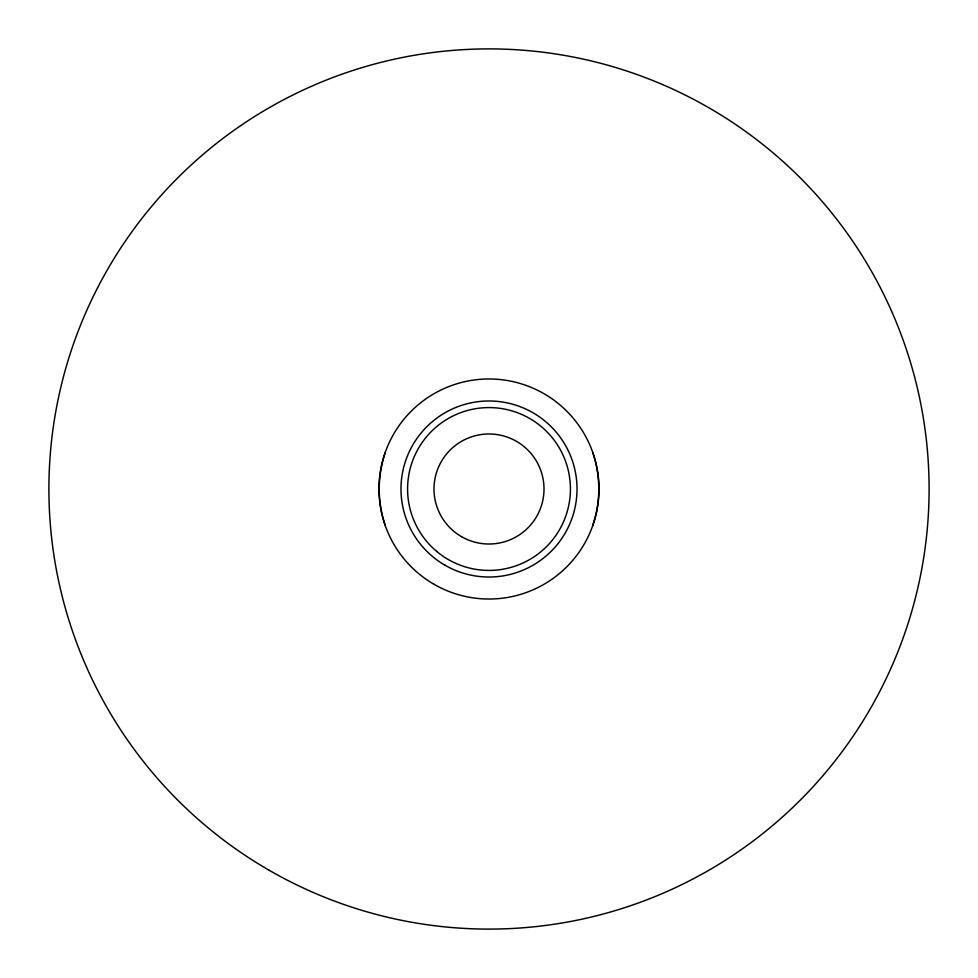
<?xml version="1.0" encoding="UTF-8"?>
<svg xmlns="http://www.w3.org/2000/svg" width="978" height="978" viewBox="0 0 978 978"><rect width="100%" height="100%" fill="white"/><g stroke="black" fill="none" stroke-linecap="round" stroke-linejoin="round"><path stroke-width="1.47" d="M385.32 452.472C377.202 476.017 377.202 501.983 385.32 525.528M592.68 525.528C600.798 501.983 600.798 476.017 592.68 452.472M461.494 536.641A55.012 55.012 0 0 0 544.012 489A55.012 55.012 0 0 0 461.494 441.359A55.012 55.012 0 0 0 461.494 536.641M444.99 565.223A88.02 88.02 0 0 0 577.02 489A88.02 88.02 0 0 0 444.99 412.777A88.02 88.02 0 0 0 444.99 565.223M268.95 870.139A440.1 440.1 0 0 0 929.1 489A440.1 440.1 0 0 0 268.95 107.861A440.1 440.1 0 0 0 268.95 870.139M436.665 551.372A81.418 81.418 0 0 0 569.184 503.132A81.418 81.418 0 0 0 461.151 412.496A81.418 81.418 0 0 0 436.665 551.372M433.987 584.282A110.025 110.025 0 0 0 599.025 489A110.025 110.025 0 0 0 433.987 393.718A110.025 110.025 0 0 0 433.987 584.282"/></g></svg>
